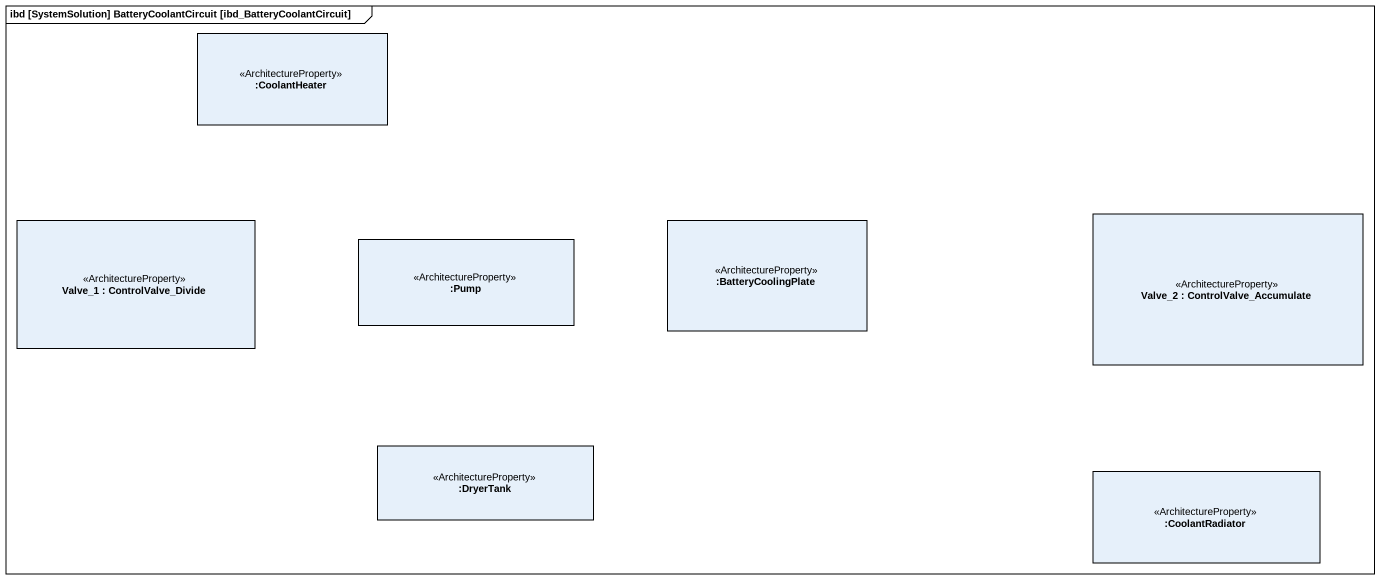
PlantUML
@startuml
mainframe ibd [SystemSolution] BatteryCoolantCircuit [ibd_BatteryCoolantCircuit]
rectangle ":CoolantHeater" as CoolantHeater <<ArchitectureProperty>>
rectangle "Valve_2 : ControlValve_Accumulate" as Valve_2 <<ArchitectureProperty>>
rectangle "Valve_1 : ControlValve_Divide" as Valve_1 <<ArchitectureProperty>>
rectangle ":Pump" as Pump <<ArchitectureProperty>>
rectangle ":BatteryCoolingPlate" as BatteryCoolingPlate <<ArchitectureProperty>>
rectangle ":DryerTank" as DryerTank <<ArchitectureProperty>>
rectangle ":CoolantRadiator" as CoolantRadiator <<ArchitectureProperty>>
@enduml
